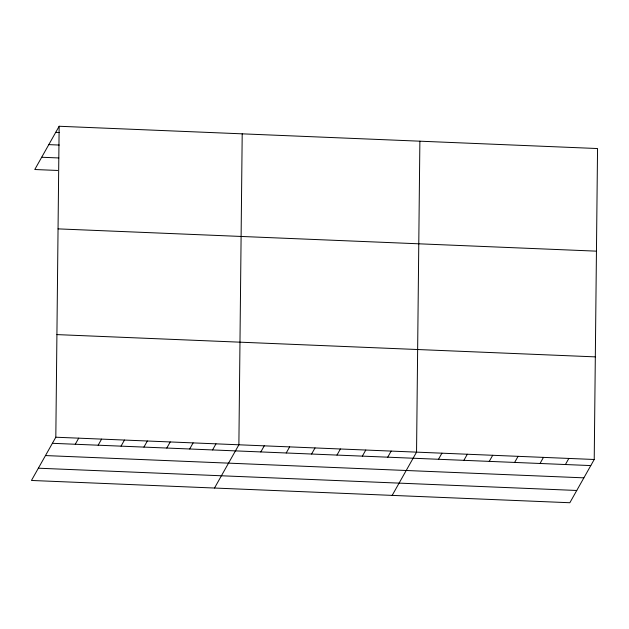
<?xml version="1.0" encoding="UTF-8"?>
<svg xmlns="http://www.w3.org/2000/svg" width="629" height="629" viewBox="0 0 629 629"><rect width="100%" height="100%" fill="white"/><g stroke="black" fill="none" stroke-linecap="round" stroke-linejoin="round"><path stroke-width="0.94" d="M55.816 437.218L59.15 126.264L597.55 148.538L594.224 459.484L569.85 502.736L31.45 480.462L55.816 437.218L594.224 459.484M242.204 133.835L238.878 444.789L214.505 488.033M419.873 141.187L416.547 452.141L392.182 495.385M59.15 126.264L34.776 169.516L57.664 170.459M75.268 444.255L78.704 438.161M98.148 445.198L101.583 439.113M121.035 446.15L124.463 440.056M143.915 447.093L147.343 441M166.795 448.045L170.231 441.951M189.675 448.988L193.111 442.895M212.563 449.932L215.991 443.846M260.823 451.929L264.259 445.835M286.211 452.982L289.639 446.889M311.591 454.028L315.019 447.942M336.971 455.081L340.407 448.988M362.351 456.127L365.787 450.042M387.731 457.181L391.167 451.087M438.499 459.28L441.928 453.187M463.88 460.334L467.316 454.24M489.26 461.379L492.696 455.286M514.64 462.433L518.076 456.339M540.028 463.479L543.456 457.385M565.408 464.532L568.844 458.439M55.714 132.357L59.527 132.515M48.803 144.623L59.291 145.055M41.687 157.25L58.851 157.958M58.049 228.877L596.449 251.152M56.917 334.604L595.317 356.871M52.388 443.311L590.788 465.578M45.477 455.569L583.877 477.843M38.361 468.204L576.762 490.471"/></g></svg>
